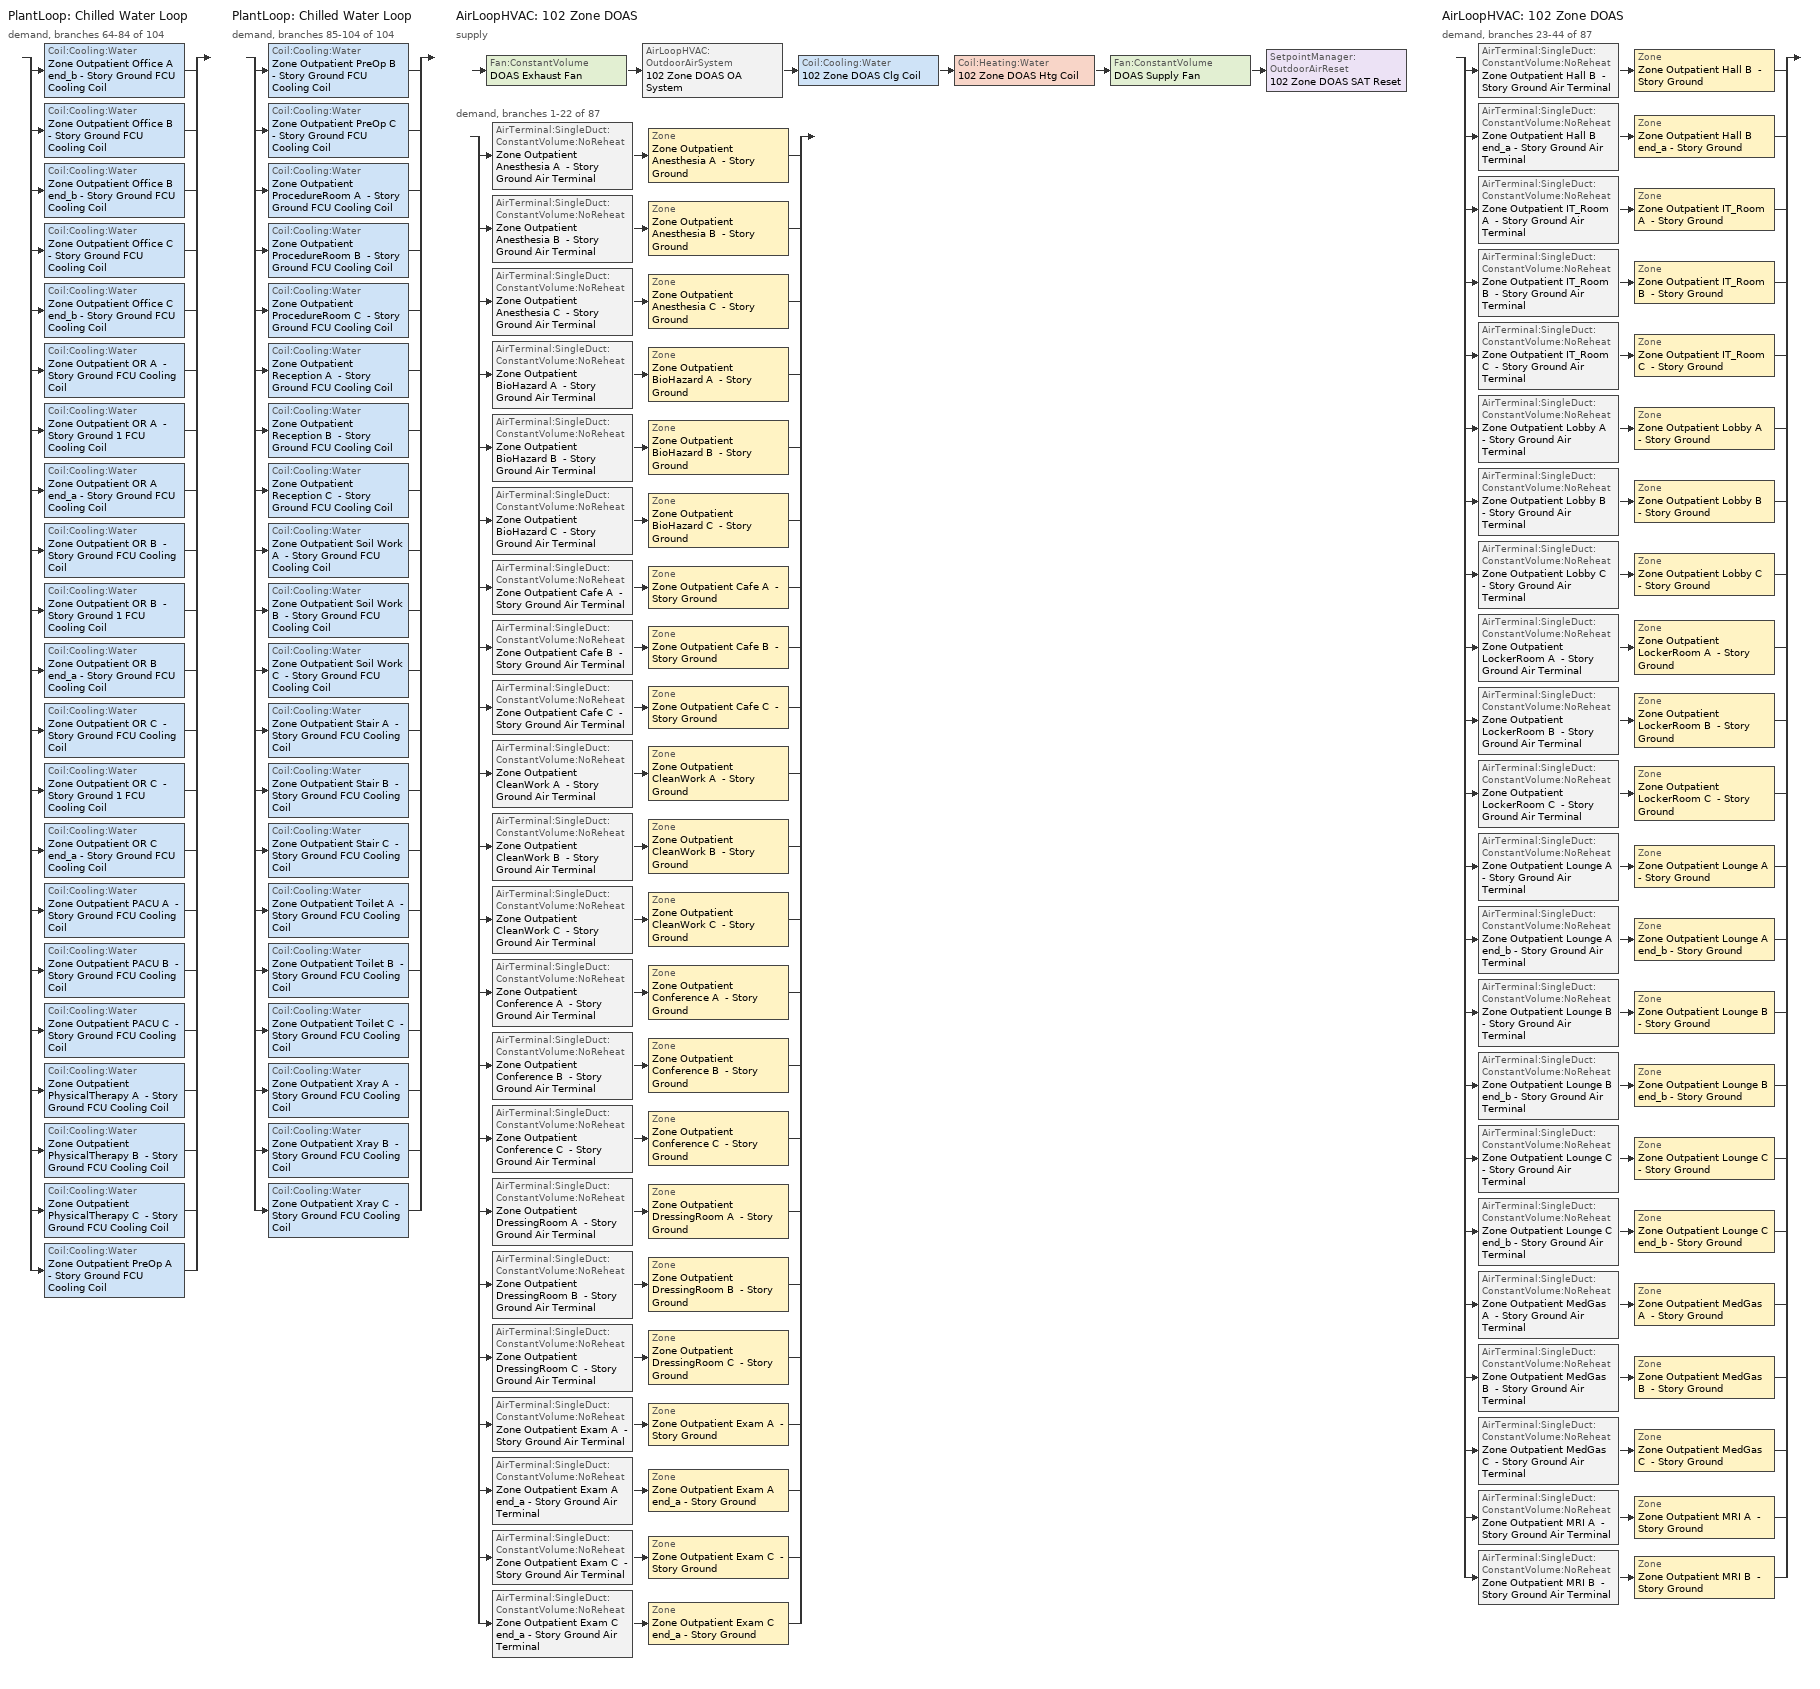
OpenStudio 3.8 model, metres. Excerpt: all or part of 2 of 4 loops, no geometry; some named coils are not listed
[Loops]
PlantLoop 'Chilled Water Loop'
 demand, branches 64-84 of 104: split
  | Coil:Cooling:Water 'Zone Outpatient Office A end_b - Story Ground FCU Cooling Coil'
  | Coil:Cooling:Water 'Zone Outpatient Office B  - Story Ground FCU Cooling Coil'
  | Coil:Cooling:Water 'Zone Outpatient Office B end_b - Story Ground FCU Cooling Coil'
  | Coil:Cooling:Water 'Zone Outpatient Office C  - Story Ground FCU Cooling Coil'
  | Coil:Cooling:Water 'Zone Outpatient Office C end_b - Story Ground FCU Cooling Coil'
  | Coil:Cooling:Water 'Zone Outpatient OR A  - Story Ground FCU Cooling Coil'
  | Coil:Cooling:Water 'Zone Outpatient OR A  - Story Ground 1 FCU Cooling Coil'
  | Coil:Cooling:Water 'Zone Outpatient OR A end_a - Story Ground FCU Cooling Coil'
  | Coil:Cooling:Water 'Zone Outpatient OR B  - Story Ground FCU Cooling Coil'
  | Coil:Cooling:Water 'Zone Outpatient OR B  - Story Ground 1 FCU Cooling Coil'
  | Coil:Cooling:Water 'Zone Outpatient OR B end_a - Story Ground FCU Cooling Coil'
  | Coil:Cooling:Water 'Zone Outpatient OR C  - Story Ground FCU Cooling Coil'
  | Coil:Cooling:Water 'Zone Outpatient OR C  - Story Ground 1 FCU Cooling Coil'
  | Coil:Cooling:Water 'Zone Outpatient OR C end_a - Story Ground FCU Cooling Coil'
  | Coil:Cooling:Water 'Zone Outpatient PACU A  - Story Ground FCU Cooling Coil'
  | Coil:Cooling:Water 'Zone Outpatient PACU B  - Story Ground FCU Cooling Coil'
  | Coil:Cooling:Water 'Zone Outpatient PACU C  - Story Ground FCU Cooling Coil'
  | Coil:Cooling:Water 'Zone Outpatient PhysicalTherapy A  - Story Ground FCU Cooling Coil'
  | Coil:Cooling:Water 'Zone Outpatient PhysicalTherapy B  - Story Ground FCU Cooling Coil'
  | Coil:Cooling:Water 'Zone Outpatient PhysicalTherapy C  - Story Ground FCU Cooling Coil'
  | Coil:Cooling:Water 'Zone Outpatient PreOp A  - Story Ground FCU Cooling Coil'
PlantLoop 'Chilled Water Loop'
 demand, branches 85-104 of 104: split
  | Coil:Cooling:Water 'Zone Outpatient PreOp B  - Story Ground FCU Cooling Coil'
  | Coil:Cooling:Water 'Zone Outpatient PreOp C  - Story Ground FCU Cooling Coil'
  | Coil:Cooling:Water 'Zone Outpatient ProcedureRoom A  - Story Ground FCU Cooling Coil'
  | Coil:Cooling:Water 'Zone Outpatient ProcedureRoom B  - Story Ground FCU Cooling Coil'
  | Coil:Cooling:Water 'Zone Outpatient ProcedureRoom C  - Story Ground FCU Cooling Coil'
  | Coil:Cooling:Water 'Zone Outpatient Reception A  - Story Ground FCU Cooling Coil'
  | Coil:Cooling:Water 'Zone Outpatient Reception B  - Story Ground FCU Cooling Coil'
  | Coil:Cooling:Water 'Zone Outpatient Reception C  - Story Ground FCU Cooling Coil'
  | Coil:Cooling:Water 'Zone Outpatient Soil Work A  - Story Ground FCU Cooling Coil'
  | Coil:Cooling:Water 'Zone Outpatient Soil Work B  - Story Ground FCU Cooling Coil'
  | Coil:Cooling:Water 'Zone Outpatient Soil Work C  - Story Ground FCU Cooling Coil'
  | Coil:Cooling:Water 'Zone Outpatient Stair A  - Story Ground FCU Cooling Coil'
  | Coil:Cooling:Water 'Zone Outpatient Stair B  - Story Ground FCU Cooling Coil'
  | Coil:Cooling:Water 'Zone Outpatient Stair C  - Story Ground FCU Cooling Coil'
  | Coil:Cooling:Water 'Zone Outpatient Toilet A  - Story Ground FCU Cooling Coil'
  | Coil:Cooling:Water 'Zone Outpatient Toilet B  - Story Ground FCU Cooling Coil'
  | Coil:Cooling:Water 'Zone Outpatient Toilet C  - Story Ground FCU Cooling Coil'
  | Coil:Cooling:Water 'Zone Outpatient Xray A  - Story Ground FCU Cooling Coil'
  | Coil:Cooling:Water 'Zone Outpatient Xray B  - Story Ground FCU Cooling Coil'
  | Coil:Cooling:Water 'Zone Outpatient Xray C  - Story Ground FCU Cooling Coil'
AirLoopHVAC '102 Zone DOAS'
 supply: Fan:ConstantVolume 'DOAS Exhaust Fan' > AirLoopHVAC:OutdoorAirSystem '102 Zone DOAS OA System' > Coil:Cooling:Water '102 Zone DOAS Clg Coil' > Coil:Heating:Water '102 Zone DOAS Htg Coil' > Fan:ConstantVolume 'DOAS Supply Fan' > SetpointManager:OutdoorAirReset '102 Zone DOAS SAT Reset'
 demand, branches 1-22 of 87: split
  | AirTerminal:SingleDuct:ConstantVolume:NoReheat 'Zone Outpatient Anesthesia A  - Story Ground Air Terminal' > Zone 'Zone Outpatient Anesthesia A  - Story Ground'
  | AirTerminal:SingleDuct:ConstantVolume:NoReheat 'Zone Outpatient Anesthesia B  - Story Ground Air Terminal' > Zone 'Zone Outpatient Anesthesia B  - Story Ground'
  | AirTerminal:SingleDuct:ConstantVolume:NoReheat 'Zone Outpatient Anesthesia C  - Story Ground Air Terminal' > Zone 'Zone Outpatient Anesthesia C  - Story Ground'
  | AirTerminal:SingleDuct:ConstantVolume:NoReheat 'Zone Outpatient BioHazard A  - Story Ground Air Terminal' > Zone 'Zone Outpatient BioHazard A  - Story Ground'
  | AirTerminal:SingleDuct:ConstantVolume:NoReheat 'Zone Outpatient BioHazard B  - Story Ground Air Terminal' > Zone 'Zone Outpatient BioHazard B  - Story Ground'
  | AirTerminal:SingleDuct:ConstantVolume:NoReheat 'Zone Outpatient BioHazard C  - Story Ground Air Terminal' > Zone 'Zone Outpatient BioHazard C  - Story Ground'
  | AirTerminal:SingleDuct:ConstantVolume:NoReheat 'Zone Outpatient Cafe A  - Story Ground Air Terminal' > Zone 'Zone Outpatient Cafe A  - Story Ground'
  | AirTerminal:SingleDuct:ConstantVolume:NoReheat 'Zone Outpatient Cafe B  - Story Ground Air Terminal' > Zone 'Zone Outpatient Cafe B  - Story Ground'
  | AirTerminal:SingleDuct:ConstantVolume:NoReheat 'Zone Outpatient Cafe C  - Story Ground Air Terminal' > Zone 'Zone Outpatient Cafe C  - Story Ground'
  | AirTerminal:SingleDuct:ConstantVolume:NoReheat 'Zone Outpatient CleanWork A  - Story Ground Air Terminal' > Zone 'Zone Outpatient CleanWork A  - Story Ground'
  | AirTerminal:SingleDuct:ConstantVolume:NoReheat 'Zone Outpatient CleanWork B  - Story Ground Air Terminal' > Zone 'Zone Outpatient CleanWork B  - Story Ground'
  | AirTerminal:SingleDuct:ConstantVolume:NoReheat 'Zone Outpatient CleanWork C  - Story Ground Air Terminal' > Zone 'Zone Outpatient CleanWork C  - Story Ground'
  | AirTerminal:SingleDuct:ConstantVolume:NoReheat 'Zone Outpatient Conference A  - Story Ground Air Terminal' > Zone 'Zone Outpatient Conference A  - Story Ground'
  | AirTerminal:SingleDuct:ConstantVolume:NoReheat 'Zone Outpatient Conference B  - Story Ground Air Terminal' > Zone 'Zone Outpatient Conference B  - Story Ground'
  | AirTerminal:SingleDuct:ConstantVolume:NoReheat 'Zone Outpatient Conference C  - Story Ground Air Terminal' > Zone 'Zone Outpatient Conference C  - Story Ground'
  | AirTerminal:SingleDuct:ConstantVolume:NoReheat 'Zone Outpatient DressingRoom A  - Story Ground Air Terminal' > Zone 'Zone Outpatient DressingRoom A  - Story Ground'
  | AirTerminal:SingleDuct:ConstantVolume:NoReheat 'Zone Outpatient DressingRoom B  - Story Ground Air Terminal' > Zone 'Zone Outpatient DressingRoom B  - Story Ground'
  | AirTerminal:SingleDuct:ConstantVolume:NoReheat 'Zone Outpatient DressingRoom C  - Story Ground Air Terminal' > Zone 'Zone Outpatient DressingRoom C  - Story Ground'
  | AirTerminal:SingleDuct:ConstantVolume:NoReheat 'Zone Outpatient Exam A  - Story Ground Air Terminal' > Zone 'Zone Outpatient Exam A  - Story Ground'
  | AirTerminal:SingleDuct:ConstantVolume:NoReheat 'Zone Outpatient Exam A end_a - Story Ground Air Terminal' > Zone 'Zone Outpatient Exam A end_a - Story Ground'
  | AirTerminal:SingleDuct:ConstantVolume:NoReheat 'Zone Outpatient Exam C  - Story Ground Air Terminal' > Zone 'Zone Outpatient Exam C  - Story Ground'
  | AirTerminal:SingleDuct:ConstantVolume:NoReheat 'Zone Outpatient Exam C end_a - Story Ground Air Terminal' > Zone 'Zone Outpatient Exam C end_a - Story Ground'
AirLoopHVAC '102 Zone DOAS'
 demand, branches 23-44 of 87: split
  | AirTerminal:SingleDuct:ConstantVolume:NoReheat 'Zone Outpatient Hall B  - Story Ground Air Terminal' > Zone 'Zone Outpatient Hall B  - Story Ground'
  | AirTerminal:SingleDuct:ConstantVolume:NoReheat 'Zone Outpatient Hall B end_a - Story Ground Air Terminal' > Zone 'Zone Outpatient Hall B end_a - Story Ground'
  | AirTerminal:SingleDuct:ConstantVolume:NoReheat 'Zone Outpatient IT_Room A  - Story Ground Air Terminal' > Zone 'Zone Outpatient IT_Room A  - Story Ground'
  | AirTerminal:SingleDuct:ConstantVolume:NoReheat 'Zone Outpatient IT_Room B  - Story Ground Air Terminal' > Zone 'Zone Outpatient IT_Room B  - Story Ground'
  | AirTerminal:SingleDuct:ConstantVolume:NoReheat 'Zone Outpatient IT_Room C  - Story Ground Air Terminal' > Zone 'Zone Outpatient IT_Room C  - Story Ground'
  | AirTerminal:SingleDuct:ConstantVolume:NoReheat 'Zone Outpatient Lobby A  - Story Ground Air Terminal' > Zone 'Zone Outpatient Lobby A  - Story Ground'
  | AirTerminal:SingleDuct:ConstantVolume:NoReheat 'Zone Outpatient Lobby B  - Story Ground Air Terminal' > Zone 'Zone Outpatient Lobby B  - Story Ground'
  | AirTerminal:SingleDuct:ConstantVolume:NoReheat 'Zone Outpatient Lobby C  - Story Ground Air Terminal' > Zone 'Zone Outpatient Lobby C  - Story Ground'
  | AirTerminal:SingleDuct:ConstantVolume:NoReheat 'Zone Outpatient LockerRoom A  - Story Ground Air Terminal' > Zone 'Zone Outpatient LockerRoom A  - Story Ground'
  | AirTerminal:SingleDuct:ConstantVolume:NoReheat 'Zone Outpatient LockerRoom B  - Story Ground Air Terminal' > Zone 'Zone Outpatient LockerRoom B  - Story Ground'
  | AirTerminal:SingleDuct:ConstantVolume:NoReheat 'Zone Outpatient LockerRoom C  - Story Ground Air Terminal' > Zone 'Zone Outpatient LockerRoom C  - Story Ground'
  | AirTerminal:SingleDuct:ConstantVolume:NoReheat 'Zone Outpatient Lounge A  - Story Ground Air Terminal' > Zone 'Zone Outpatient Lounge A  - Story Ground'
  | AirTerminal:SingleDuct:ConstantVolume:NoReheat 'Zone Outpatient Lounge A end_b - Story Ground Air Terminal' > Zone 'Zone Outpatient Lounge A end_b - Story Ground'
  | AirTerminal:SingleDuct:ConstantVolume:NoReheat 'Zone Outpatient Lounge B  - Story Ground Air Terminal' > Zone 'Zone Outpatient Lounge B  - Story Ground'
  | AirTerminal:SingleDuct:ConstantVolume:NoReheat 'Zone Outpatient Lounge B end_b - Story Ground Air Terminal' > Zone 'Zone Outpatient Lounge B end_b - Story Ground'
  | AirTerminal:SingleDuct:ConstantVolume:NoReheat 'Zone Outpatient Lounge C  - Story Ground Air Terminal' > Zone 'Zone Outpatient Lounge C  - Story Ground'
  | AirTerminal:SingleDuct:ConstantVolume:NoReheat 'Zone Outpatient Lounge C end_b - Story Ground Air Terminal' > Zone 'Zone Outpatient Lounge C end_b - Story Ground'
  | AirTerminal:SingleDuct:ConstantVolume:NoReheat 'Zone Outpatient MedGas A  - Story Ground Air Terminal' > Zone 'Zone Outpatient MedGas A  - Story Ground'
  | AirTerminal:SingleDuct:ConstantVolume:NoReheat 'Zone Outpatient MedGas B  - Story Ground Air Terminal' > Zone 'Zone Outpatient MedGas B  - Story Ground'
  | AirTerminal:SingleDuct:ConstantVolume:NoReheat 'Zone Outpatient MedGas C  - Story Ground Air Terminal' > Zone 'Zone Outpatient MedGas C  - Story Ground'
  | AirTerminal:SingleDuct:ConstantVolume:NoReheat 'Zone Outpatient MRI A  - Story Ground Air Terminal' > Zone 'Zone Outpatient MRI A  - Story Ground'
  | AirTerminal:SingleDuct:ConstantVolume:NoReheat 'Zone Outpatient MRI B  - Story Ground Air Terminal' > Zone 'Zone Outpatient MRI B  - Story Ground'
[Sizing:Zone] Zone Cooling Design Supply Air Temperature Input Method=SupplyAirTemperature; Zone Cooling Design Supply Air Temperature {C}=12.7778; Zone Cooling Design Supply Air Temperature Difference {deltaC}=11.11; Zone Heating Design Supply Air Temperature Input Method=SupplyAirTemperature; Zone Heating Design Supply Air Temperature {C}=40; Zone Heating Design Supply Air Temperature Difference {deltaC}=11.11; Zone Cooling Design Supply Air Humidity Ratio {kg-H2O/kg-air}=0.0085; Zone Heating Design Supply Air Humidity Ratio {kg-H2O/kg-air}=0.008; Cooling Design Air Flow Method=DesignDay; Heating Design Air Flow Method=DesignDay; Account for Dedicated Outdoor Air System=Yes; Dedicated Outdoor Air System Control Strategy=NeutralSupplyAir; Dedicated Outdoor Air Low Setpoint Temperature for Design {C}=15.556; Dedicated Outdoor Air High Setpoint Temperature for Design {C}=21.111; Zone Load Sizing Method=Sensible Load Only No Latent Load; Zone Latent Cooling Design Supply Air Humidity Ratio Input Method=HumidityRatioDifference; Zone Cooling Design Supply Air Humidity Ratio Difference {kgWater/kgDryAir}=0.005; Zone Latent Heating Design Supply Air Humidity Ratio Input Method=HumidityRatioDifference; Zone Humidification Design Supply Air Humidity Ratio Difference {kgWater/kgDryAir}=0.005
Zone Outpatient Exam A end_a - Story Ground; Zone Outpatient Hall B end_a - Story Ground; Zone Outpatient Exam C end_a - Story Ground; Zone Outpatient Exam A  - Story Ground; Zone Outpatient Hall B  - Story Ground; Zone Outpatient Exam C  - Story Ground; Zone Outpatient BioHazard A  - Story Ground; Zone Outpatient BioHazard B  - Story Ground; Zone Outpatient BioHazard C  - Story Ground; Zone Outpatient MedGas A  - Story Ground; Zone Outpatient MedGas B  - Story Ground; Zone Outpatient MedGas C  - Story Ground; Zone Outpatient DressingRoom A  - Story Ground; Zone Outpatient DressingRoom B  - Story Ground; Zone Outpatient DressingRoom C  - Story Ground; Zone Outpatient Anesthesia A  - Story Ground; Zone Outpatient Anesthesia B  - Story Ground; Zone Outpatient Anesthesia C  - Story Ground; Zone Outpatient IT_Room A  - Story Ground; Zone Outpatient IT_Room B  - Story Ground; Zone Outpatient IT_Room C  - Story Ground; Zone Outpatient CleanWork A  - Story Ground; Zone Outpatient CleanWork B  - Story Ground; Zone Outpatient CleanWork C  - Story Ground; Zone Outpatient Conference A  - Story Ground; Zone Outpatient Conference B  - Story Ground; Zone Outpatient Conference C  - Story Ground; Zone Outpatient Cafe A  - Story Ground; Zone Outpatient Cafe B  - Story Ground; Zone Outpatient Cafe C  - Story Ground; Zone Outpatient MRI A  - Story Ground; Zone Outpatient MRI B  - Story Ground; Zone Outpatient Lobby A  - Story Ground; Zone Outpatient Lobby B  - Story Ground; Zone Outpatient Lobby C  - Story Ground; Zone Outpatient LockerRoom A  - Story Ground; Zone Outpatient LockerRoom B  - Story Ground; Zone Outpatient LockerRoom C  - Story Ground; Zone Outpatient Lounge A  - Story Ground; Zone Outpatient Lounge B  - Story Ground; Zone Outpatient Lounge C  - Story Ground; Zone Outpatient Lounge A end_b - Story Ground; Zone Outpatient Lounge B end_b - Story Ground; Zone Outpatient Lounge C end_b - Story Ground
[Zone equipment]
Zone Outpatient Exam A end_a - Story Ground: Zone Outpatient Exam A end_a - Story Ground Air Terminal, Zone Outpatient Exam A end_a - Story Ground FCU
Zone Outpatient Hall B end_a - Story Ground: Zone Outpatient Hall B end_a - Story Ground Air Terminal, Zone Outpatient Hall B end_a - Story Ground FCU
Zone Outpatient Exam C end_a - Story Ground: Zone Outpatient Exam C end_a - Story Ground Air Terminal, Zone Outpatient Exam C end_a - Story Ground FCU
Zone Outpatient Exam A  - Story Ground: Zone Outpatient Exam A  - Story Ground Air Terminal, Zone Outpatient Exam A  - Story Ground FCU
Zone Outpatient Hall B  - Story Ground: Zone Outpatient Hall B  - Story Ground Air Terminal, Zone Outpatient Hall B  - Story Ground FCU
Zone Outpatient Exam C  - Story Ground: Zone Outpatient Exam C  - Story Ground Air Terminal, Zone Outpatient Exam C  - Story Ground FCU
Zone Outpatient BioHazard A  - Story Ground: Zone Outpatient BioHazard A  - Story Ground Air Terminal, Zone Outpatient BioHazard A  - Story Ground FCU
Zone Outpatient BioHazard B  - Story Ground: Zone Outpatient BioHazard B  - Story Ground Air Terminal, Zone Outpatient BioHazard B  - Story Ground FCU
Zone Outpatient BioHazard C  - Story Ground: Zone Outpatient BioHazard C  - Story Ground Air Terminal, Zone Outpatient BioHazard C  - Story Ground FCU
Zone Outpatient MedGas A  - Story Ground: Zone Outpatient MedGas A  - Story Ground Air Terminal, Zone Outpatient MedGas A  - Story Ground FCU
Zone Outpatient MedGas B  - Story Ground: Zone Outpatient MedGas B  - Story Ground Air Terminal, Zone Outpatient MedGas B  - Story Ground FCU
Zone Outpatient MedGas C  - Story Ground: Zone Outpatient MedGas C  - Story Ground Air Terminal, Zone Outpatient MedGas C  - Story Ground FCU
Zone Outpatient DressingRoom A  - Story Ground: Zone Outpatient DressingRoom A  - Story Ground Air Terminal, Zone Outpatient DressingRoom A  - Story Ground FCU
Zone Outpatient DressingRoom B  - Story Ground: Zone Outpatient DressingRoom B  - Story Ground Air Terminal, Zone Outpatient DressingRoom B  - Story Ground FCU
Zone Outpatient DressingRoom C  - Story Ground: Zone Outpatient DressingRoom C  - Story Ground Air Terminal, Zone Outpatient DressingRoom C  - Story Ground FCU
Zone Outpatient Anesthesia A  - Story Ground: Zone Outpatient Anesthesia A  - Story Ground Exhaust Fan, Zone Outpatient Anesthesia A  - Story Ground Air Terminal, Zone Outpatient Anesthesia A  - Story Ground FCU
Zone Outpatient Anesthesia B  - Story Ground: Zone Outpatient Anesthesia B  - Story Ground Exhaust Fan, Zone Outpatient Anesthesia B  - Story Ground Air Terminal, Zone Outpatient Anesthesia B  - Story Ground FCU
Zone Outpatient Anesthesia C  - Story Ground: Zone Outpatient Anesthesia C  - Story Ground Exhaust Fan, Zone Outpatient Anesthesia C  - Story Ground Air Terminal, Zone Outpatient Anesthesia C  - Story Ground FCU
Zone Outpatient IT_Room A  - Story Ground: Zone Outpatient IT_Room A  - Story Ground Air Terminal, Zone Outpatient IT_Room A  - Story Ground FCU
Zone Outpatient IT_Room B  - Story Ground: Zone Outpatient IT_Room B  - Story Ground Air Terminal, Zone Outpatient IT_Room B  - Story Ground FCU
Zone Outpatient IT_Room C  - Story Ground: Zone Outpatient IT_Room C  - Story Ground Air Terminal, Zone Outpatient IT_Room C  - Story Ground FCU
Zone Outpatient CleanWork A  - Story Ground: Zone Outpatient CleanWork A  - Story Ground Air Terminal, Zone Outpatient CleanWork A  - Story Ground FCU
Zone Outpatient CleanWork B  - Story Ground: Zone Outpatient CleanWork B  - Story Ground Air Terminal, Zone Outpatient CleanWork B  - Story Ground FCU
Zone Outpatient CleanWork C  - Story Ground: Zone Outpatient CleanWork C  - Story Ground Air Terminal, Zone Outpatient CleanWork C  - Story Ground FCU
Zone Outpatient Conference A  - Story Ground: Zone Outpatient Conference A  - Story Ground Air Terminal, Zone Outpatient Conference A  - Story Ground FCU
Zone Outpatient Conference B  - Story Ground: Zone Outpatient Conference B  - Story Ground Air Terminal, Zone Outpatient Conference B  - Story Ground FCU
Zone Outpatient Conference C  - Story Ground: Zone Outpatient Conference C  - Story Ground Air Terminal, Zone Outpatient Conference C  - Story Ground FCU
Zone Outpatient Cafe A  - Story Ground: Zone Outpatient Cafe A  - Story Ground Air Terminal, Zone Outpatient Cafe A  - Story Ground FCU
Zone Outpatient Cafe B  - Story Ground: Zone Outpatient Cafe B  - Story Ground Air Terminal, Zone Outpatient Cafe B  - Story Ground FCU
Zone Outpatient Cafe C  - Story Ground: Zone Outpatient Cafe C  - Story Ground Air Terminal, Zone Outpatient Cafe C  - Story Ground FCU
Zone Outpatient MRI A  - Story Ground: Zone Outpatient MRI A  - Story Ground Exhaust Fan, Zone Outpatient MRI A  - Story Ground Air Terminal, Zone Outpatient MRI A  - Story Ground FCU
Zone Outpatient MRI B  - Story Ground: Zone Outpatient MRI B  - Story Ground Exhaust Fan, Zone Outpatient MRI B  - Story Ground Air Terminal, Zone Outpatient MRI B  - Story Ground FCU
Zone Outpatient Lobby A  - Story Ground: Zone Outpatient Lobby A  - Story Ground Air Terminal, Zone Outpatient Lobby A  - Story Ground FCU
Zone Outpatient Lobby B  - Story Ground: Zone Outpatient Lobby B  - Story Ground Air Terminal, Zone Outpatient Lobby B  - Story Ground FCU
Zone Outpatient Lobby C  - Story Ground: Zone Outpatient Lobby C  - Story Ground Air Terminal, Zone Outpatient Lobby C  - Story Ground FCU
Zone Outpatient LockerRoom A  - Story Ground: Zone Outpatient LockerRoom A  - Story Ground Air Terminal, Zone Outpatient LockerRoom A  - Story Ground FCU
Zone Outpatient LockerRoom B  - Story Ground: Zone Outpatient LockerRoom B  - Story Ground Air Terminal, Zone Outpatient LockerRoom B  - Story Ground FCU
Zone Outpatient LockerRoom C  - Story Ground: Zone Outpatient LockerRoom C  - Story Ground Air Terminal, Zone Outpatient LockerRoom C  - Story Ground FCU
Zone Outpatient Lounge A  - Story Ground: Zone Outpatient Lounge A  - Story Ground Air Terminal, Zone Outpatient Lounge A  - Story Ground FCU
Zone Outpatient Lounge B  - Story Ground: Zone Outpatient Lounge B  - Story Ground Air Terminal, Zone Outpatient Lounge B  - Story Ground FCU
Zone Outpatient Lounge C  - Story Ground: Zone Outpatient Lounge C  - Story Ground Air Terminal, Zone Outpatient Lounge C  - Story Ground FCU
Zone Outpatient Lounge A end_b - Story Ground: Zone Outpatient Lounge A end_b - Story Ground Air Terminal, Zone Outpatient Lounge A end_b - Story Ground FCU
Zone Outpatient Lounge B end_b - Story Ground: Zone Outpatient Lounge B end_b - Story Ground Air Terminal, Zone Outpatient Lounge B end_b - Story Ground FCU
Zone Outpatient Lounge C end_b - Story Ground: Zone Outpatient Lounge C end_b - Story Ground Air Terminal, Zone Outpatient Lounge C end_b - Story Ground FCU
[Fan:ZoneExhaust] Availability Schedule=OutPatientHealthCare Hours_of_operation; Fan Total Efficiency=0.0273754; Pressure Rise {Pa}=124.544; Flow Fraction Schedule=OutPatientHealthCare Hours_of_operation; System Availability Manager Coupling Mode=Decoupled
Name | Maximum Flow Rate {m3/s}
Zone Outpatient Anesthesia A  - Story Ground Exhaust Fan; Zone Outpatient Anesthesia C  - Story Ground Exhaust Fan | 0.0204714
Zone Outpatient Anesthesia B  - Story Ground Exhaust Fan | 0.226829
Zone Outpatient MRI A  - Story Ground Exhaust Fan | 0.0631858
Zone Outpatient MRI B  - Story Ground Exhaust Fan | 0.700117
[AirLoopHVAC]
102 Zone DOAS: Availability Schedule=102 Zone DOAS Occ Sch; Design Supply Air Flow Rate {m3/s}=15.1691; Design Return Air Flow Fraction of Supply Air Flow=1
[Sizing:System]
102 Zone DOAS: Type of Load to Size On=VentilationRequirement; Design Outdoor Air Flow Rate {m3/s}=15.1691; Central Heating Maximum System Air Flow Ratio=1; Preheat Design Temperature {C}=7; Preheat Design Humidity Ratio {kg-H2O/kg-Air}=0.008; Precool Design Temperature {C}=12.8; Precool Design Humidity Ratio {kg-H2O/kg-Air}=0.008; Central Cooling Design Supply Air Temperature {C}=15.5556; Central Heating Design Supply Air Temperature {C}=21.1111; Sizing Option=Coincident; 100% Outdoor Air in Cooling=Yes; 100% Outdoor Air in Heating=Yes; Central Cooling Design Supply Air Humidity Ratio {kg-H2O/kg-Air}=0.0085; System Outdoor Air Method=ZoneSum; Zone Maximum Outdoor Air Fraction=1; Cooling Supply Air Flow Rate Per Floor Area {m3/s-m2}=0.00996765; Cooling Fraction of Autosized Cooling Supply Air Flow Rate=1; Cooling Supply Air Flow Rate Per Unit Cooling Capacity {m3/s-W}=3.94755e-05; Heating Supply Air Flow Rate Per Floor Area {m3/s-m2}=0.00996765; Heating Fraction of Autosized Heating Supply Air Flow Rate=1; Heating Fraction of Autosized Cooling Supply Air Flow Rate=1; Heating Supply Air Flow Rate Per Unit Heating Capacity {m3/s-W}=3.15882e-05; Cooling Design Capacity Method=CoolingDesignCapacity; Cooling Design Capacity {W}=353955; Cooling Design Capacity Per Floor Area {W/m2}=234.7; Fraction of Autosized Cooling Design Capacity=1; Heating Design Capacity Method=HeatingDesignCapacity; Heating Design Capacity {W}=501697; Heating Design Capacity Per Floor Area {W/m2}=157; Fraction of Autosized Heating Design Capacity=1; Central Cooling Capacity Control Method=OnOff; Occupant Diversity=1
[Fan:ConstantVolume] Availability Schedule=Always On Discrete; Fan Total Efficiency=0.6045; Pressure Rise {Pa}=1018.77; Maximum Flow Rate {m3/s}=15.1691; Motor Efficiency=0.93; Motor In Airstream Fraction=1
DOAS Supply Fan; DOAS Exhaust Fan
[Controller:WaterCoil] Action=Reverse; Minimum Actuated Flow {m3/s}=0
Name | Water Coil
Zone Outpatient Office A end_b - Story Ground FCU Cooling Coil Controller | Zone Outpatient Office A end_b - Story Ground FCU Cooling Coil
Zone Outpatient Office B  - Story Ground FCU Cooling Coil Controller | Zone Outpatient Office B  - Story Ground FCU Cooling Coil
Zone Outpatient Office B end_b - Story Ground FCU Cooling Coil Controller | Zone Outpatient Office B end_b - Story Ground FCU Cooling Coil
Zone Outpatient Office C  - Story Ground FCU Cooling Coil Controller | Zone Outpatient Office C  - Story Ground FCU Cooling Coil
Zone Outpatient Office C end_b - Story Ground FCU Cooling Coil Controller | Zone Outpatient Office C end_b - Story Ground FCU Cooling Coil
Zone Outpatient OR A  - Story Ground FCU Cooling Coil Controller | Zone Outpatient OR A  - Story Ground FCU Cooling Coil
Zone Outpatient OR A  - Story Ground 1 FCU Cooling Coil Controller | Zone Outpatient OR A  - Story Ground 1 FCU Cooling Coil
Zone Outpatient OR A end_a - Story Ground FCU Cooling Coil Controller | Zone Outpatient OR A end_a - Story Ground FCU Cooling Coil
Zone Outpatient OR B  - Story Ground FCU Cooling Coil Controller | Zone Outpatient OR B  - Story Ground FCU Cooling Coil
Zone Outpatient OR B  - Story Ground 1 FCU Cooling Coil Controller | Zone Outpatient OR B  - Story Ground 1 FCU Cooling Coil
Zone Outpatient OR B end_a - Story Ground FCU Cooling Coil Controller | Zone Outpatient OR B end_a - Story Ground FCU Cooling Coil
Zone Outpatient OR C  - Story Ground FCU Cooling Coil Controller | Zone Outpatient OR C  - Story Ground FCU Cooling Coil
Zone Outpatient OR C  - Story Ground 1 FCU Cooling Coil Controller | Zone Outpatient OR C  - Story Ground 1 FCU Cooling Coil
Zone Outpatient OR C end_a - Story Ground FCU Cooling Coil Controller | Zone Outpatient OR C end_a - Story Ground FCU Cooling Coil
Zone Outpatient PACU A  - Story Ground FCU Cooling Coil Controller | Zone Outpatient PACU A  - Story Ground FCU Cooling Coil
Zone Outpatient PACU B  - Story Ground FCU Cooling Coil Controller | Zone Outpatient PACU B  - Story Ground FCU Cooling Coil
Zone Outpatient PACU C  - Story Ground FCU Cooling Coil Controller | Zone Outpatient PACU C  - Story Ground FCU Cooling Coil
Zone Outpatient PhysicalTherapy A  - Story Ground FCU Cooling Coil Controller | Zone Outpatient PhysicalTherapy A  - Story Ground FCU Cooling Coil
Zone Outpatient PhysicalTherapy B  - Story Ground FCU Cooling Coil Controller | Zone Outpatient PhysicalTherapy B  - Story Ground FCU Cooling Coil
Zone Outpatient PhysicalTherapy C  - Story Ground FCU Cooling Coil Controller | Zone Outpatient PhysicalTherapy C  - Story Ground FCU Cooling Coil
Zone Outpatient PreOp A  - Story Ground FCU Cooling Coil Controller | Zone Outpatient PreOp A  - Story Ground FCU Cooling Coil
Zone Outpatient PreOp B  - Story Ground FCU Cooling Coil Controller | Zone Outpatient PreOp B  - Story Ground FCU Cooling Coil
Zone Outpatient PreOp C  - Story Ground FCU Cooling Coil Controller | Zone Outpatient PreOp C  - Story Ground FCU Cooling Coil
Zone Outpatient ProcedureRoom A  - Story Ground FCU Cooling Coil Controller | Zone Outpatient ProcedureRoom A  - Story Ground FCU Cooling Coil
Zone Outpatient ProcedureRoom B  - Story Ground FCU Cooling Coil Controller | Zone Outpatient ProcedureRoom B  - Story Ground FCU Cooling Coil
Zone Outpatient ProcedureRoom C  - Story Ground FCU Cooling Coil Controller | Zone Outpatient ProcedureRoom C  - Story Ground FCU Cooling Coil
Zone Outpatient Reception A  - Story Ground FCU Cooling Coil Controller | Zone Outpatient Reception A  - Story Ground FCU Cooling Coil
Zone Outpatient Reception B  - Story Ground FCU Cooling Coil Controller | Zone Outpatient Reception B  - Story Ground FCU Cooling Coil
Zone Outpatient Reception C  - Story Ground FCU Cooling Coil Controller | Zone Outpatient Reception C  - Story Ground FCU Cooling Coil
Zone Outpatient Soil Work A  - Story Ground FCU Cooling Coil Controller | Zone Outpatient Soil Work A  - Story Ground FCU Cooling Coil
Zone Outpatient Soil Work B  - Story Ground FCU Cooling Coil Controller | Zone Outpatient Soil Work B  - Story Ground FCU Cooling Coil
Zone Outpatient Soil Work C  - Story Ground FCU Cooling Coil Controller | Zone Outpatient Soil Work C  - Story Ground FCU Cooling Coil
Zone Outpatient Stair A  - Story Ground FCU Cooling Coil Controller | Zone Outpatient Stair A  - Story Ground FCU Cooling Coil
Zone Outpatient Stair B  - Story Ground FCU Cooling Coil Controller | Zone Outpatient Stair B  - Story Ground FCU Cooling Coil
Zone Outpatient Stair C  - Story Ground FCU Cooling Coil Controller | Zone Outpatient Stair C  - Story Ground FCU Cooling Coil
Zone Outpatient Toilet A  - Story Ground FCU Cooling Coil Controller | Zone Outpatient Toilet A  - Story Ground FCU Cooling Coil
Zone Outpatient Toilet B  - Story Ground FCU Cooling Coil Controller | Zone Outpatient Toilet B  - Story Ground FCU Cooling Coil
Zone Outpatient Toilet C  - Story Ground FCU Cooling Coil Controller | Zone Outpatient Toilet C  - Story Ground FCU Cooling Coil
Zone Outpatient Xray A  - Story Ground FCU Cooling Coil Controller | Zone Outpatient Xray A  - Story Ground FCU Cooling Coil
Zone Outpatient Xray B  - Story Ground FCU Cooling Coil Controller | Zone Outpatient Xray B  - Story Ground FCU Cooling Coil
Zone Outpatient Xray C  - Story Ground FCU Cooling Coil Controller | Zone Outpatient Xray C  - Story Ground FCU Cooling Coil
[Coil:Cooling:Water] Availability Schedule=Always On Discrete; Design Inlet Water Temperature {C}=6.66667; Design Outlet Air Temperature {C}=12.7778; Design Outlet Air Humidity Ratio {kg-H2O/kg-air}=0.0085; Heat Exchanger Configuration=CrossFlow
Name | Design Water Flow Rate {m3/s} | Design Air Flow Rate {m3/s} | Design Inlet Air Temperature {C} | Design Inlet Air Humidity Ratio {kg-H2O/kg-air}
Zone Outpatient Office A end_b - Story Ground FCU Cooling Coil | 0.00012576 | 0.212989 | 23.6328 | 0.00886364
Zone Outpatient Office B  - Story Ground FCU Cooling Coil | 0.00629683 | 9.68598 | 23.6302 | 0.00934116
Zone Outpatient Office B end_b - Story Ground FCU Cooling Coil | 0.00133987 | 2.1919 | 23.6316 | 0.00903055
Zone Outpatient Office C  - Story Ground FCU Cooling Coil | 0.000571853 | 0.907808 | 23.6311 | 0.00917967
Zone Outpatient Office C end_b - Story Ground FCU Cooling Coil | 0.000110014 | 0.181993 | 23.6321 | 0.00897611
Zone Outpatient OR A  - Story Ground FCU Cooling Coil | 5.81879e-05 | 0.148659 | 19.7294 | 0.00883999
Zone Outpatient OR A  - Story Ground 1 FCU Cooling Coil; Zone Outpatient OR C  - Story Ground 1 FCU Cooling Coil | 0.00019498 | 0.448954 | 19.7681 | 0.00916797
Zone Outpatient OR A end_a - Story Ground FCU Cooling Coil; Zone Outpatient OR C end_a - Story Ground FCU Cooling Coil | 0.000286182 | 0.687269 | 19.7231 | 0.00904271
Zone Outpatient OR B  - Story Ground FCU Cooling Coil | 0.000731915 | 1.77875 | 19.7674 | 0.0089854
Zone Outpatient OR B  - Story Ground 1 FCU Cooling Coil | 0.00206202 | 4.69886 | 19.7727 | 0.00920246
Zone Outpatient OR B end_a - Story Ground FCU Cooling Coil | 0.0031111 | 7.44747 | 19.7218 | 0.00905396
Zone Outpatient OR C  - Story Ground FCU Cooling Coil | 5.42386e-05 | 0.13519 | 19.7283 | 0.00891884
Zone Outpatient PACU A  - Story Ground FCU Cooling Coil; Zone Outpatient PACU C  - Story Ground FCU Cooling Coil | 0.000160384 | 0.221434 | 23.623 | 0.00993684
Zone Outpatient PACU B  - Story Ground FCU Cooling Coil | 0.00173044 | 2.37338 | 23.6218 | 0.00997573
Zone Outpatient PhysicalTherapy A  - Story Ground FCU Cooling Coil | 0.000315011 | 0.434536 | 23.6213 | 0.00994262
Zone Outpatient PhysicalTherapy B  - Story Ground FCU Cooling Coil | 0.0031982 | 3.96296 | 23.6177 | 0.0105999
Zone Outpatient PhysicalTherapy C  - Story Ground FCU Cooling Coil | 0.000272722 | 0.348267 | 23.6189 | 0.0104081
Zone Outpatient PreOp A  - Story Ground FCU Cooling Coil; Zone Outpatient PreOp C  - Story Ground FCU Cooling Coil | 7.76728e-05 | 0.107134 | 23.6247 | 0.00994182
Zone Outpatient PreOp B  - Story Ground FCU Cooling Coil | 0.000844457 | 1.15947 | 23.6239 | 0.00996861
Zone Outpatient ProcedureRoom A  - Story Ground FCU Cooling Coil; Zone Outpatient ProcedureRoom C  - Story Ground FCU Cooling Coil | 4.97453e-05 | 0.0645186 | 23.6217 | 0.0103107
Zone Outpatient ProcedureRoom B  - Story Ground FCU Cooling Coil | 0.000548531 | 0.698918 | 23.6202 | 0.0104216
Zone Outpatient Reception A  - Story Ground FCU Cooling Coil | 0.000232486 | 0.313642 | 23.6208 | 0.0100731
Zone Outpatient Reception B  - Story Ground FCU Cooling Coil | 0.0022994 | 2.74375 | 23.6171 | 0.010848
Zone Outpatient Reception C  - Story Ground FCU Cooling Coil | 0.000198744 | 0.246565 | 23.6184 | 0.0105918
Zone Outpatient Soil Work A  - Story Ground FCU Cooling Coil; Zone Outpatient Soil Work C  - Story Ground FCU Cooling Coil | 6.4733e-05 | 0.0816427 | 23.6198 | 0.0104861
Zone Outpatient Soil Work B  - Story Ground FCU Cooling Coil | 0.000709243 | 0.891715 | 23.6188 | 0.0105064
Zone Outpatient Stair A  - Story Ground FCU Cooling Coil; Zone Outpatient Stair C  - Story Ground FCU Cooling Coil | 3.44042e-05 | 0.0626516 | 23.6362 | 0.00853216
Zone Outpatient Stair B  - Story Ground FCU Cooling Coil | 0.0003725 | 0.676481 | 23.6362 | 0.00854425
Zone Outpatient Toilet A  - Story Ground FCU Cooling Coil; Zone Outpatient Toilet C  - Story Ground FCU Cooling Coil | 4.45192e-05 | 0.0808504 | 23.6362 | 0.00854419
Zone Outpatient Toilet B  - Story Ground FCU Cooling Coil | 0.000479126 | 0.869879 | 23.6361 | 0.00854547
Zone Outpatient Xray A  - Story Ground FCU Cooling Coil; Zone Outpatient Xray C  - Story Ground FCU Cooling Coil | 0.000112108 | 0.143257 | 23.6223 | 0.0104026
Zone Outpatient Xray B  - Story Ground FCU Cooling Coil | 0.00122079 | 1.55196 | 23.6213 | 0.0104353
[Controller:OutdoorAir]
102 Zone DOAS Outdoor Air Controller: Minimum Outdoor Air Flow Rate {m3/s}=15.1691; Maximum Outdoor Air Flow Rate {m3/s}=15.1691; Economizer Control Type=NoEconomizer; Economizer Control Action Type=ModulateFlow; Economizer Maximum Limit Dry-Bulb Temperature {C}=12.7778; Lockout Type=LockoutWithHeating; Minimum Limit Type=FixedMinimum; Minimum Outdoor Air Schedule=Always On Discrete; Minimum Fraction of Outdoor Air Schedule=Always On Discrete; Controller Mechanical Ventilation=102 Zone DOAS Mechanical Ventilation Controller; High Humidity Control=No; Heat Recovery Bypass Control Type=BypassWhenWithinEconomizerLimits; Economizer Operation Staging=InterlockedWithMechanicalCooling
[Controller:MechanicalVentilation]
102 Zone DOAS Mechanical Ventilation Controller: Availability Schedule=Always On Discrete; System Outdoor Air Method=ZoneSum
[AirLoopHVAC:OutdoorAirSystem]
102 Zone DOAS OA System: Controller=102 Zone DOAS Outdoor Air Controller
[SetpointManager:OutdoorAirReset]
102 Zone DOAS SAT Reset: Control Variable=Temperature; Setpoint at Outdoor Low Temperature {C}=21.1111; Outdoor Low Temperature {C}=12.7778; Setpoint at Outdoor High Temperature {C}=15.5556; Outdoor High Temperature {C}=21.1111; Setpoint Node or NodeList=102 Zone DOAS Supply Outlet Node
[AirTerminal:SingleDuct:ConstantVolume:NoReheat] Availability Schedule=Always On Discrete
Name | Maximum Air Flow Rate {m3/s}
Zone Outpatient Anesthesia A  - Story Ground Air Terminal; Zone Outpatient Anesthesia C  - Story Ground Air Terminal | 0.00690909
Zone Outpatient Anesthesia B  - Story Ground Air Terminal | 0.0765547
Zone Outpatient BioHazard A  - Story Ground Air Terminal; Zone Outpatient BioHazard C  - Story Ground Air Terminal; Zone Outpatient MedGas A  - Story Ground Air Terminal; Zone Outpatient MedGas C  - Story Ground Air Terminal | 0.00124009
Zone Outpatient BioHazard B  - Story Ground Air Terminal; Zone Outpatient MedGas B  - Story Ground Air Terminal | 0.0137406
Zone Outpatient Cafe A  - Story Ground Air Terminal; Zone Outpatient Cafe C  - Story Ground Air Terminal | 0.11301
Zone Outpatient Cafe B  - Story Ground Air Terminal | 1.25219
Zone Outpatient CleanWork A  - Story Ground Air Terminal; Zone Outpatient CleanWork C  - Story Ground Air Terminal | 0.0125781
Zone Outpatient CleanWork B  - Story Ground Air Terminal | 0.139369
Zone Outpatient Conference A  - Story Ground Air Terminal; Zone Outpatient Conference C  - Story Ground Air Terminal | 0.0449847
Zone Outpatient Conference B  - Story Ground Air Terminal | 0.498443
Zone Outpatient DressingRoom A  - Story Ground Air Terminal; Zone Outpatient DressingRoom C  - Story Ground Air Terminal | 0.00115329
Zone Outpatient DressingRoom B  - Story Ground Air Terminal | 0.0127788
Zone Outpatient Exam A  - Story Ground Air Terminal; Zone Outpatient Exam C  - Story Ground Air Terminal | 1.10418
Zone Outpatient Exam A end_a - Story Ground Air Terminal; Zone Outpatient Exam C end_a - Story Ground Air Terminal | 0.0880495
Zone Outpatient Hall B  - Story Ground Air Terminal | 0.688189
Zone Outpatient Hall B end_a - Story Ground Air Terminal | 0.0548776
Zone Outpatient IT_Room A  - Story Ground Air Terminal; Zone Outpatient IT_Room C  - Story Ground Air Terminal | 0.0014828
Zone Outpatient IT_Room B  - Story Ground Air Terminal | 0.0164298
Zone Outpatient Lobby A  - Story Ground Air Terminal; Zone Outpatient Lobby C  - Story Ground Air Terminal | 0.0375642
Zone Outpatient Lobby B  - Story Ground Air Terminal | 0.416222
Zone Outpatient LockerRoom A  - Story Ground Air Terminal; Zone Outpatient LockerRoom C  - Story Ground Air Terminal | 0.023444
Zone Outpatient LockerRoom B  - Story Ground Air Terminal | 0.259766
Zone Outpatient Lounge A  - Story Ground Air Terminal; Zone Outpatient Lounge C  - Story Ground Air Terminal | 0.013965
Zone Outpatient Lounge A end_b - Story Ground Air Terminal; Zone Outpatient Lounge C end_b - Story Ground Air Terminal | 0.022188
Zone Outpatient Lounge B  - Story Ground Air Terminal | 0.154737
Zone Outpatient Lounge B end_b - Story Ground Air Terminal | 0.24585
Zone Outpatient MRI A  - Story Ground Air Terminal | 0.0189557
Zone Outpatient MRI B  - Story Ground Air Terminal | 0.210035
[Schedule:Ruleset]
Name | Default Day Schedule | Summer Design Day Schedule | Winter Design Day Schedule
OutPatientHealthCare Hours_of_operation | OutPatientHealthCare Hours_of_operation Default | OutPatientHealthCare Hours_of_operation Summer Design Day | OutPatientHealthCare Hours_of_operation Winter Design Day
102 Zone DOAS Occ Sch | 102 Zone DOAS Occ Sch Default | 102 Zone DOAS Occ Sch Summer Design Day | 102 Zone DOAS Occ Sch Winter Design Day
[Schedule:Day]
OutPatientHealthCare Hours_of_operation Default; autogen OutPatientHealthCare Hours_of_operation 0_day_sch; autogen OutPatientHealthCare Hours_of_operation 1_day_sch: Average, 24, 0, 1
OutPatientHealthCare Hours_of_operation Winter Design Day; OutPatientHealthCare Hours_of_operation Summer Design Day; 102 Zone DOAS Occ Sch Winter Design Day; 102 Zone DOAS Occ Sch Summer Design Day: 24, 0, 1
102 Zone DOAS Occ Sch Default: 6, 0, 0, 15, 45, 1, 24, 0, 0
102 Zone DOAS Occ Sch Saturday: 11, 45, 0, 22, 15, 1, 24, 0, 0
102 Zone DOAS Occ Sch Sunday: 24, 0, 0
[Schedule:Rule]
Name | Schedule Ruleset | Rule Order | Day Schedule | Apply Sunday | Apply Monday | Apply Tuesday | Apply Wednesday | Apply Thursday | Apply Friday | Apply Saturday | Date Specification Type | Specific Month 1 | Specific Day 1 | Specific Month 2 | Specific Day 2 | Specific Month 3 | Specific Day 3 | Specific Month 4 | Specific Day 4 | Specific Month 5 | Specific Day 5 | Specific Month 6 | Specific Day 6 | Specific Month 7 | Specific Day 7 | Specific Month 8 | Specific Day 8 | Specific Month 9 | Specific Day 9 | Specific Month 10 | Specific Day 10 | Specific Month 11 | Specific Day 11 | Specific Month 12 | Specific Day 12 | Specific Month 13 | Specific Day 13 | Specific Month 14 | Specific Day 14 | Specific Month 15 | Specific Day 15 | Specific Month 16 | Specific Day 16 | Specific Month 17 | Specific Day 17 | Specific Month 18 | Specific Day 18 | Specific Month 19 | Specific Day 19 | Specific Month 20 | Specific Day 20 | Specific Month 21 | Specific Day 21 | Specific Month 22 | Specific Day 22 | Specific Month 23 | Specific Day 23 | Specific Month 24 | Specific Day 24 | Specific Month 25 | Specific Day 25 | Specific Month 26 | Specific Day 26 | Specific Month 27 | Specific Day 27 | Specific Month 28 | Specific Day 28 | Specific Month 29 | Specific Day 29 | Specific Month 30 | Specific Day 30 | Specific Month 31 | Specific Day 31 | Specific Month 32 | Specific Day 32 | Specific Month 33 | Specific Day 33 | Specific Month 34 | Specific Day 34 | Specific Month 35 | Specific Day 35 | Specific Month 36 | Specific Day 36 | Specific Month 37 | Specific Day 37 | Specific Month 38 | Specific Day 38 | Specific Month 39 | Specific Day 39 | Specific Month 40 | Specific Day 40 | Specific Month 41 | Specific Day 41 | Specific Month 42 | Specific Day 42 | Specific Month 43 | Specific Day 43 | Specific Month 44 | Specific Day 44 | Specific Month 45 | Specific Day 45 | Specific Month 46 | Specific Day 46 | Specific Month 47 | Specific Day 47 | Specific Month 48 | Specific Day 48 | Specific Month 49 | Specific Day 49 | Specific Month 50 | Specific Day 50 | Specific Month 51 | Specific Day 51 | Specific Month 52 | Specific Day 52 | Start Month | Start Day | End Month | End Day
autogen OutPatientHealthCare Hours_of_operation 0 | OutPatientHealthCare Hours_of_operation | 0 | autogen OutPatientHealthCare Hours_of_operation 0_day_sch | Yes | Yes | Yes | Yes | Yes | Yes | Yes | SpecificDates | 1 | 6 | 1 | 13 | 1 | 20 | 1 | 27 | 2 | 3 | 2 | 10 | 2 | 17 | 2 | 24 | 3 | 3 | 3 | 10 | 3 | 17 | 3 | 24 | 3 | 31 | 4 | 7 | 4 | 14 | 4 | 21 | 4 | 28 | 5 | 5 | 5 | 12 | 5 | 19 | 5 | 26 | 6 | 2 | 6 | 9 | 6 | 16 | 6 | 23 | 6 | 30 | 7 | 7 | 7 | 14 | 7 | 21 | 7 | 28 | 8 | 4 | 8 | 11 | 8 | 18 | 8 | 25 | 9 | 1 | 9 | 8 | 9 | 15 | 9 | 22 | 9 | 29 | 10 | 6 | 10 | 13 | 10 | 20 | 10 | 27 | 11 | 3 | 11 | 10 | 11 | 17 | 11 | 24 | 12 | 1 | 12 | 8 | 12 | 15 | 12 | 22 | 12 | 29
autogen OutPatientHealthCare Hours_of_operation 1 | OutPatientHealthCare Hours_of_operation | 1 | autogen OutPatientHealthCare Hours_of_operation 1_day_sch | Yes | Yes | Yes | Yes | Yes | Yes | Yes | SpecificDates | 1 | 7 | 1 | 14 | 1 | 21 | 1 | 28 | 2 | 4 | 2 | 11 | 2 | 18 | 2 | 25 | 3 | 4 | 3 | 11 | 3 | 18 | 3 | 25 | 4 | 1 | 4 | 8 | 4 | 15 | 4 | 22 | 4 | 29 | 5 | 6 | 5 | 13 | 5 | 20 | 5 | 27 | 6 | 3 | 6 | 10 | 6 | 17 | 6 | 24 | 7 | 1 | 7 | 8 | 7 | 15 | 7 | 22 | 7 | 29 | 8 | 5 | 8 | 12 | 8 | 19 | 8 | 26 | 9 | 2 | 9 | 9 | 9 | 16 | 9 | 23 | 9 | 30 | 10 | 7 | 10 | 14 | 10 | 21 | 10 | 28 | 11 | 4 | 11 | 11 | 11 | 18 | 11 | 25 | 12 | 2 | 12 | 9 | 12 | 16 | 12 | 23 | 12 | 30
102 Zone DOAS Occ Sch Saturday Rule | 102 Zone DOAS Occ Sch | 1 | 102 Zone DOAS Occ Sch Saturday |  |  |  |  |  |  | Yes | DateRange |  |  |  |  |  |  |  |  |  |  |  |  |  |  |  |  |  |  |  |  |  |  |  |  |  |  |  |  |  |  |  |  |  |  |  |  |  |  |  |  |  |  |  |  |  |  |  |  |  |  |  |  |  |  |  |  |  |  |  |  |  |  |  |  |  |  |  |  |  |  |  |  |  |  |  |  |  |  |  |  |  |  |  |  |  |  |  |  |  |  |  |  |  |  |  |  |  |  |  |  |  |  |  |  | 1 | 1 | 12 | 31
102 Zone DOAS Occ Sch Sunday Rule | 102 Zone DOAS Occ Sch | 0 | 102 Zone DOAS Occ Sch Sunday | Yes |  |  |  |  |  |  | DateRange |  |  |  |  |  |  |  |  |  |  |  |  |  |  |  |  |  |  |  |  |  |  |  |  |  |  |  |  |  |  |  |  |  |  |  |  |  |  |  |  |  |  |  |  |  |  |  |  |  |  |  |  |  |  |  |  |  |  |  |  |  |  |  |  |  |  |  |  |  |  |  |  |  |  |  |  |  |  |  |  |  |  |  |  |  |  |  |  |  |  |  |  |  |  |  |  |  |  |  |  |  |  |  |  | 1 | 1 | 12 | 31
[Schedule:Constant]
Always On Discrete: Value=1
